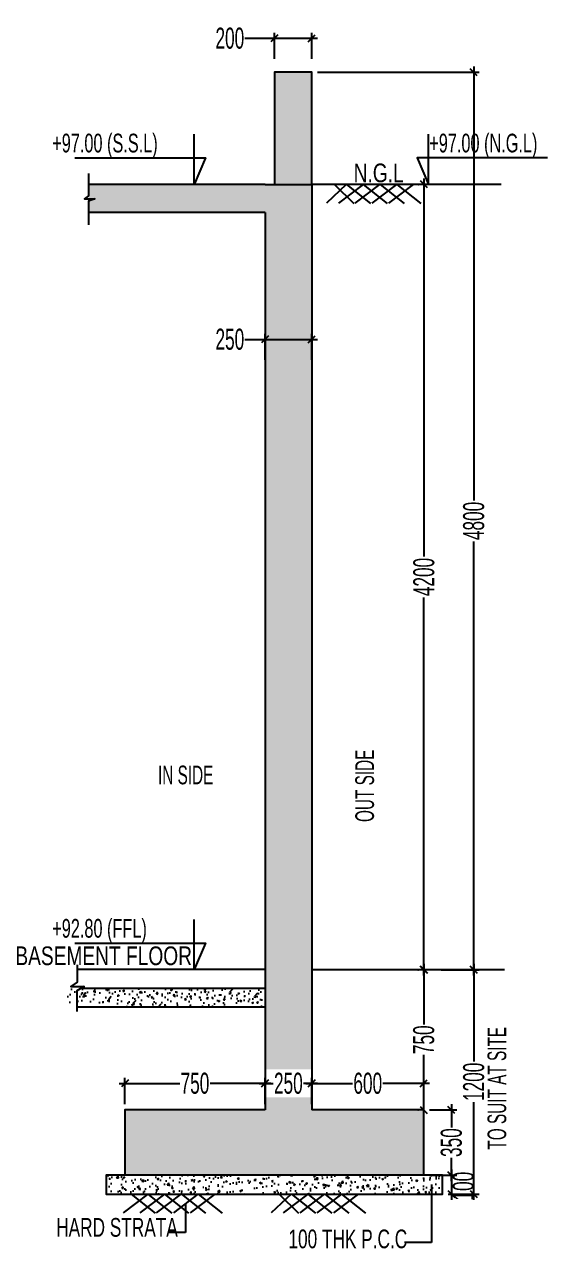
# Model space of a CAD drawing. Extents: x 1878645 to 3043969, y -1160829 to -603973.
# Drawn here: x 2189143 to 2191943, y -722721 to -716174 of the extents above; entities that cross this region are included whole.
import ezdxf

# ---------------------------------------------------------------- set-up
doc = ezdxf.new("R2010")
doc.units = 0
doc.header["$LTSCALE"] = 100
doc.header["$PDMODE"] = 66
doc.linetypes.add('CONTINOUS', pattern=[0])
doc.linetypes.add('CONTINULUS', pattern=[0])
doc.layers.get('Defpoints').update_dxf_attribs({"lineweight": 0})
for name, color, linetype in [('C-HAT', 8, 'Continuous'), ('C-HATCH', 14, 'Continuous'), ('C-RETAINING WALL DETAILS', 4, 'Continuous'), ('C-T6-T7- PCC HATCH', 8, 'CONTINOUS'), ('Dim', 3, 'Continuous'), ('S-DIM', 9, 'Continuous'), ('S-LEVEL MARK', 4, 'Continuous')]:
    doc.layers.add(name, color=color, linetype=linetype)
doc.layers.add('STR-DIM', color=1, linetype='CONTINOUS', lineweight=5)
doc.styles.add('SOBHA', font='swisscl.ttf')
doc.styles.add('sobha.sed', font='swisscl.ttf', dxfattribs={"width": 0.8})
doc.dimstyles.new('S-25 MM', dxfattribs={"dimscale": 25, "dimtxt": 2.5, "dimasz": 1.5, "dimexe": 1.15, "dimexo": 1.25, "dimgap": 0.1, "dimtad": 0, "dimdec": 0, "dimrnd": 0.0005, "dimzin": 0, "dimdsep": 46, "dimtxsty": 'sobha.sed', "dimblk": 'OBLIQUE', "dimcen": 0.09, "dimdle": 1.25, "dimclrd": 8, "dimclre": 8, "dimclrt": 6, "dimadec": 0, "dimazin": 0, "dimtfac": 1, "dimtdec": 0, "dimtofl": 0, "dimtmove": 1, "dimatfit": 3, "dimfxl": 1, "dimtolj": 1, "dimtzin": 0, "dimlwd": -1, "dimlwe": -1, "dimarcsym": 0})

# ---------------------------------------------------------------- blocks, each defined once
blk = doc.blocks.new('_OBLIQUE')
at = {"color": 0, "linetype": 'ByBlock'}
blk.add_line((-0.5, -0.5), (0.5, 0.5), dxfattribs=at)
blk = doc.blocks.new('*D269')
at = {"layer": 'Defpoints', "color": 0, "transparency": 16777216}
for p in [(2191280.4, -721979.9), (2191280.4, -722329.9), (2191428.1, -722329.9)]:
    blk.add_point(p, dxfattribs=at)
at = {"layer": 'Dim', "color": 8, "transparency": 16777216}
for p, q in [((2191311.6, -721979.9), (2191456.8, -721979.9)), ((2191428.1, -721948.6), (2191428.1, -722073.7)), ((2191428.1, -722361.1), (2191428.1, -722236)), ((2191311.6, -722329.9), (2191456.8, -722329.9))]:
    blk.add_line(p, q, dxfattribs=at)
at = {"layer": 'Dim', "color": 8, "transparency": 16777216, "xscale": 37.5, "yscale": 37.5, "zscale": 37.5}
for p, rotation in [((2191428.1, -721979.9), 90), ((2191428.1, -722329.9), 270)]:
    blk.add_blockref('_OBLIQUE', p, dxfattribs=dict(at, rotation=rotation))
at = {"layer": 'Dim', "color": 6, "transparency": 16777216, "insert": (2191428.1, -722154.9), "char_height": 112.5, "attachment_point": 5, "rotation": 90, "style": 'sobha.sed'}
blk.add_mtext('\\A1;350', dxfattribs=at)
blk = doc.blocks.new('*D270')
at = {"layer": 'Defpoints', "color": 0, "transparency": 16777216}
for p in [(2190680.4, -721838), (2190430.4, -721888.7), (2190680.4, -721888.7)]:
    blk.add_point(p, dxfattribs=at)
at = {"layer": 'Dim', "color": 8, "transparency": 16777216}
for p, q in [((2190399.1, -721838), (2190474.3, -721838)), ((2190430.4, -721857.5), (2190430.4, -721809.2)), ((2190711.6, -721838), (2190636.5, -721838)), ((2190680.4, -721857.5), (2190680.4, -721809.2))]:
    blk.add_line(p, q, dxfattribs=at)
at = {"layer": 'Dim', "color": 8, "transparency": 16777216, "xscale": 37.5, "yscale": 37.5, "zscale": 37.5, "rotation": 180}
blk.add_blockref('_OBLIQUE', (2190430.4, -721838), dxfattribs=at)
at = {"layer": 'Dim', "color": 8, "transparency": 16777216, "xscale": 37.5, "yscale": 37.5, "zscale": 37.5}
blk.add_blockref('_OBLIQUE', (2190680.4, -721838), dxfattribs=at)
at = {"layer": 'Dim', "color": 6, "transparency": 16777216, "insert": (2190555.4, -721838), "char_height": 112.5, "attachment_point": 5, "style": 'sobha.sed'}
blk.add_mtext('\\A1;250', dxfattribs=at)
blk = doc.blocks.new('*D271')
at = {"layer": 'Defpoints', "color": 0, "transparency": 16777216}
for p in [(2191380.4, -722329.9), (2191380.4, -722429.9), (2191428.1, -722429.9)]:
    blk.add_point(p, dxfattribs=at)
at = {"layer": 'Dim', "color": 8, "transparency": 16777216}
for p, q in [((2191428.1, -722298.6), (2191428.1, -722461.1)), ((2191411.6, -722329.9), (2191456.8, -722329.9)), ((2191411.6, -722429.9), (2191456.8, -722429.9))]:
    blk.add_line(p, q, dxfattribs=at)
at = {"layer": 'Dim', "color": 8, "transparency": 16777216, "xscale": 37.5, "yscale": 37.5, "zscale": 37.5}
for p, rotation in [((2191428.1, -722329.9), 90), ((2191428.1, -722429.9), 270)]:
    blk.add_blockref('_OBLIQUE', p, dxfattribs=dict(at, rotation=rotation))
at = {"layer": 'Dim', "color": 6, "transparency": 16777216, "insert": (2191491.8, -722387.8), "char_height": 112.5, "attachment_point": 5, "rotation": 90, "style": 'sobha.sed'}
blk.add_mtext('\\A1;100', dxfattribs=at)
blk = doc.blocks.new('*D272')
at = {"layer": 'Defpoints', "color": 0, "transparency": 16777216}
for p in [(2191341.5, -721229.9), (2191547.8, -721229.9), (2191380.4, -722429.9)]:
    blk.add_point(p, dxfattribs=at)
at = {"layer": 'Dim', "color": 8, "transparency": 16777216}
for p, q in [((2191547.8, -721198.6), (2191547.8, -721721.6)), ((2191372.8, -721229.9), (2191576.6, -721229.9)), ((2191547.8, -722461.1), (2191547.8, -721938.1)), ((2191411.6, -722429.9), (2191576.6, -722429.9))]:
    blk.add_line(p, q, dxfattribs=at)
at = {"layer": 'Dim', "color": 8, "transparency": 16777216, "xscale": 37.5, "yscale": 37.5, "zscale": 37.5}
for p, rotation in [((2191547.8, -721229.9), 90), ((2191547.8, -722429.9), 270)]:
    blk.add_blockref('_OBLIQUE', p, dxfattribs=dict(at, rotation=rotation))
at = {"layer": 'Dim', "color": 6, "transparency": 16777216, "insert": (2191547.8, -721829.9), "char_height": 112.5, "attachment_point": 5, "rotation": 90, "style": 'sobha.sed'}
blk.add_mtext('\\A1;1200', dxfattribs=at)
blk = doc.blocks.new('*D273')
at = {"layer": 'Defpoints', "color": 0, "transparency": 16777216}
for p in [(2190680.4, -717858.6), (2190430.4, -717999.7), (2190680.4, -717999.7)]:
    blk.add_point(p, dxfattribs=at)
at = {"layer": 'Dim', "color": 8, "transparency": 16777216}
for p, q in [((2190323.3, -717858.6), (2190430.4, -717858.6)), ((2190399.1, -717858.6), (2190711.6, -717858.6)), ((2190430.4, -717968.4), (2190430.4, -717829.9)), ((2190680.4, -717968.4), (2190680.4, -717829.9))]:
    blk.add_line(p, q, dxfattribs=at)
at = {"layer": 'Dim', "color": 8, "transparency": 16777216, "xscale": 37.5, "yscale": 37.5, "zscale": 37.5, "rotation": 180}
blk.add_blockref('_OBLIQUE', (2190430.4, -717858.6), dxfattribs=at)
at = {"layer": 'Dim', "color": 8, "transparency": 16777216, "xscale": 37.5, "yscale": 37.5, "zscale": 37.5}
blk.add_blockref('_OBLIQUE', (2190680.4, -717858.6), dxfattribs=at)
at = {"layer": 'Dim', "color": 6, "transparency": 16777216, "insert": (2190242.2, -717858.6), "char_height": 112.5, "attachment_point": 5, "style": 'sobha.sed'}
blk.add_mtext('\\A1;250', dxfattribs=at)
blk = doc.blocks.new('*D274')
at = {"layer": 'Defpoints', "color": 0, "transparency": 16777216}
for p in [(2191280.4, -721229.9), (2191280.4, -721229.9), (2191280.4, -721979.9)]:
    blk.add_point(p, dxfattribs=at)
at = {"layer": 'Dim', "color": 8, "transparency": 16777216}
for p, q in [((2191280.4, -721198.6), (2191280.4, -721524)), ((2191249.1, -721229.9), (2191251.6, -721229.9)), ((2191280.4, -722011.1), (2191280.4, -721685.7)), ((2191249.1, -721979.9), (2191251.6, -721979.9))]:
    blk.add_line(p, q, dxfattribs=at)
at = {"layer": 'Dim', "color": 8, "transparency": 16777216, "xscale": 37.5, "yscale": 37.5, "zscale": 37.5}
for p, rotation in [((2191280.4, -721229.9), 90), ((2191280.4, -721979.9), 270)]:
    blk.add_blockref('_OBLIQUE', p, dxfattribs=dict(at, rotation=rotation))
at = {"layer": 'Dim', "color": 6, "transparency": 16777216, "insert": (2191280.4, -721604.9), "char_height": 112.5, "attachment_point": 5, "rotation": 90, "style": 'sobha.sed'}
blk.add_mtext('\\A1;750', dxfattribs=at)
blk = doc.blocks.new('*D275')
at = {"layer": 'Defpoints', "color": 0, "transparency": 16777216}
for p in [(2191280.8, -717029.9), (2191280.8, -717029.9), (2191280.8, -721229.9)]:
    blk.add_point(p, dxfattribs=at)
at = {"layer": 'Dim', "color": 8, "transparency": 16777216}
for p, q in [((2191280.8, -716998.6), (2191280.8, -719020)), ((2191249.6, -717029.9), (2191252.1, -717029.9)), ((2191280.8, -721261.1), (2191280.8, -719239.8)), ((2191249.6, -721229.9), (2191252.1, -721229.9))]:
    blk.add_line(p, q, dxfattribs=at)
at = {"layer": 'Dim', "color": 8, "transparency": 16777216, "xscale": 37.5, "yscale": 37.5, "zscale": 37.5}
for p, rotation in [((2191280.8, -717029.9), 90), ((2191280.8, -721229.9), 270)]:
    blk.add_blockref('_OBLIQUE', p, dxfattribs=dict(at, rotation=rotation))
at = {"layer": 'Dim', "color": 6, "transparency": 16777216, "insert": (2191280.8, -719129.9), "char_height": 112.5, "attachment_point": 5, "rotation": 90, "style": 'sobha.sed'}
blk.add_mtext('\\A1;4200', dxfattribs=at)
blk = doc.blocks.new('*D276')
at = {"layer": 'Defpoints', "color": 0, "transparency": 16777216}
for p in [(2190680.4, -721838), (2190680.4, -721979.9), (2191280.4, -721979.9)]:
    blk.add_point(p, dxfattribs=at)
at = {"layer": 'Dim', "color": 8, "transparency": 16777216}
for p, q in [((2190649.1, -721838), (2190899.1, -721838)), ((2190680.4, -721948.6), (2190680.4, -721809.2)), ((2191311.6, -721838), (2191061.7, -721838)), ((2191280.4, -721948.6), (2191280.4, -721809.2))]:
    blk.add_line(p, q, dxfattribs=at)
at = {"layer": 'Dim', "color": 8, "transparency": 16777216, "xscale": 37.5, "yscale": 37.5, "zscale": 37.5, "rotation": 180}
blk.add_blockref('_OBLIQUE', (2190680.4, -721838), dxfattribs=at)
at = {"layer": 'Dim', "color": 8, "transparency": 16777216, "xscale": 37.5, "yscale": 37.5, "zscale": 37.5}
blk.add_blockref('_OBLIQUE', (2191280.4, -721838), dxfattribs=at)
at = {"layer": 'Dim', "color": 6, "transparency": 16777216, "insert": (2190980.4, -721838), "char_height": 112.5, "attachment_point": 5, "style": 'sobha.sed'}
blk.add_mtext('\\A1;600', dxfattribs=at)
blk = doc.blocks.new('*D277')
at = {"layer": 'Defpoints', "color": 0, "transparency": 16777216}
for p in [(2189680.4, -721838), (2189680.4, -721979.9), (2190430.4, -721979.9)]:
    blk.add_point(p, dxfattribs=at)
at = {"layer": 'Dim', "color": 8, "transparency": 16777216}
for p, q in [((2189649.1, -721838), (2189974.5, -721838)), ((2189680.4, -721948.6), (2189680.4, -721809.2)), ((2190461.6, -721838), (2190136.2, -721838)), ((2190430.4, -721948.6), (2190430.4, -721809.2))]:
    blk.add_line(p, q, dxfattribs=at)
at = {"layer": 'Dim', "color": 8, "transparency": 16777216, "xscale": 37.5, "yscale": 37.5, "zscale": 37.5, "rotation": 180}
blk.add_blockref('_OBLIQUE', (2189680.4, -721838), dxfattribs=at)
at = {"layer": 'Dim', "color": 8, "transparency": 16777216, "xscale": 37.5, "yscale": 37.5, "zscale": 37.5}
blk.add_blockref('_OBLIQUE', (2190430.4, -721838), dxfattribs=at)
at = {"layer": 'Dim', "color": 6, "transparency": 16777216, "insert": (2190055.4, -721838), "char_height": 112.5, "attachment_point": 5, "style": 'sobha.sed'}
blk.add_mtext('\\A1;750', dxfattribs=at)
blk = doc.blocks.new('*D857')
at = {"layer": 'Defpoints', "color": 0, "transparency": 16777216}
for p in [(2190680.4, -716248.3), (2190480.4, -716389.3), (2190680.4, -716389.3)]:
    blk.add_point(p, dxfattribs=at)
at = {"layer": 'Dim', "color": 8, "transparency": 16777216}
for p, q in [((2190480.4, -716358.1), (2190480.4, -716219.5)), ((2190680.4, -716358.1), (2190680.4, -716219.5)), ((2190323.3, -716248.3), (2190480.4, -716248.3)), ((2190449.1, -716248.3), (2190711.6, -716248.3))]:
    blk.add_line(p, q, dxfattribs=at)
at = {"layer": 'Dim', "color": 8, "transparency": 16777216, "xscale": 37.5, "yscale": 37.5, "zscale": 37.5, "rotation": 180}
blk.add_blockref('_OBLIQUE', (2190480.4, -716248.3), dxfattribs=at)
at = {"layer": 'Dim', "color": 8, "transparency": 16777216, "xscale": 37.5, "yscale": 37.5, "zscale": 37.5}
blk.add_blockref('_OBLIQUE', (2190680.4, -716248.3), dxfattribs=at)
at = {"layer": 'Dim', "color": 6, "transparency": 16777216, "insert": (2190242.2, -716248.3), "char_height": 112.5, "attachment_point": 5, "style": 'sobha.sed'}
blk.add_mtext('\\A1;200', dxfattribs=at)
blk = doc.blocks.new('*D858')
at = {"layer": 'Defpoints', "color": 0, "transparency": 16777216}
for p in [(2190680.4, -716429.9), (2191547.8, -716429.9), (2191474.7, -721229.9)]:
    blk.add_point(p, dxfattribs=at)
at = {"layer": 'Dim', "color": 8, "transparency": 16777216}
for p, q in [((2191547.8, -716398.6), (2191547.8, -718720)), ((2190711.6, -716429.9), (2191576.6, -716429.9)), ((2191547.8, -721261.1), (2191547.8, -718939.8)), ((2191505.9, -721229.9), (2191576.6, -721229.9))]:
    blk.add_line(p, q, dxfattribs=at)
at = {"layer": 'Dim', "color": 8, "transparency": 16777216, "xscale": 37.5, "yscale": 37.5, "zscale": 37.5}
for p, rotation in [((2191547.8, -716429.9), 90), ((2191547.8, -721229.9), 270)]:
    blk.add_blockref('_OBLIQUE', p, dxfattribs=dict(at, rotation=rotation))
at = {"layer": 'Dim', "color": 6, "transparency": 16777216, "insert": (2191547.8, -718829.9), "char_height": 112.5, "attachment_point": 5, "rotation": 90, "style": 'sobha.sed'}
blk.add_mtext('\\A1;4800', dxfattribs=at)

msp = doc.modelspace()

# ---------------------------------------------------------------- hatches: boundary and pattern name
at = {"layer": 'C-HAT'}
h = msp.add_hatch(dxfattribs=at)
h.set_pattern_fill('AR-CONC', color=256, scale=0.5, angle=179.157941015)
h.set_pattern_definition([(50.84206, (1902413.92, -648100.04), (91.199619, -6.629973), [9.525, -104.775]), (355.84206, (1902413.92, -648100.04), (-19.02371, 95.259134), [7.62, -83.820292]), (101.293504, (1902421.52, -648100.59), (72.17591, 88.629157), [8.095004, -89.045122]), (47.02626, (1902413.54, -648074.64), (135.833814, -19.02698), [14.2875, -157.1625]), (97.477617, (1902424.86, -648076.23), (116.87114, 125.44417), [12.14251, -133.567804]), (352.02621, (1902413.54, -648074.64), (116.87114, 125.44417), [11.429984, -125.729866]), (21.84206, (1902426.335, -648080.805), (76.550462, -50.013001), [9.525, -104.775]), (326.84206, (1902426.34, -648080.805), (29.544248, 92.538164), [7.62, -83.82]), (72.293504, (1902432.715, -648084.97), (106.09471, 42.525163), [8.095004, -89.04497]), (38.342059, (1902413.917, -648100.04), (0.922817, 42.295649), [0, -82.804, 0, -85.09, 0, -84.1375]), (8.342059, (1902413.917, -648100.04), (32.670088, 50.5758746), [0, -48.514, 0, -80.899, 0, -32.0675]), (328.342059, (1902385.6, -648100.456), (67.8300714, -1.8677313), [0, -31.75, 0, -99.06, 0, -131.445]), (318.34206, (1902372.9, -648100.64), (73.869756, 13.800339), [0, -41.275, 0, -65.786, 0, -93.345])])
h.paths.add_polyline_path([(2191380.39465, -722329.85502), (2191380.39465, -722429.85502), (2189580.39465, -722429.85502), (2189580.39465, -722329.85502)])
at = {"layer": 'C-HATCH', "linetype": 'ByBlock'}
h = msp.add_hatch(dxfattribs=at)
h.set_pattern_fill('AR-CONC', color=8, scale=12.5, angle=180)
h.set_pattern_definition([(50, (-14338108.286, 19776479.81), (89.65752283, -7.84401687), [9.375, -103.125]), (355, (-14338108.29, 19776479.81), (-17.3439167, 94.0240167), [7.5, -82.5]), (100.45144446, (-14338100.81, 19776479.15), (72.31360584, 86.17999887), [7.967524, -87.642764]), (46.1842, (-14338108.29, 19776504.81), (133.40516633, -20.6899101), [14.0625, -154.6875]), (96.6356355, (-14338097.17, 19776503.08), (116.8327432, 121.7648251), [11.95129275, -131.46422]), (351.184164, (-14338108.29, 19776504.81), (116.8327431, 121.764825), [11.25, -123.7500001]), (21, (-14338095.786, 19776498.56), (74.61338151, -50.32736133), [9.375, -103.125]), (326, (-14338095.79, 19776498.56), (30.4144165, 90.64375563), [7.5, -82.5]), (71.45144474, (-14338089.57, 19776494.36), (105.0277971, 40.3163941), [7.96752375, -87.642764]), (37.5, (-14338108.286, 19776479.807), (1.519981915, 41.61173173), [0, -81.5, 0, -83.75, 0, -82.8125]), (7.5, (-14338108.286, 19776479.807), (32.88369218, 49.301463985), [0, -47.75, 0, -79.625, 0, -31.5625]), (327.5, (-14338136.16, 19776479.807), (66.72780452, -2.819358967), [0, -31.25, 0, -97.5, 0, -129.375]), (317.5, (-14338148.66, 19776479.81), (72.89827117, 12.51312279), [0, -40.625, 0, -64.75, 0, -91.875])])
h.paths.add_polyline_path([(2189373.6657, -721404.85502), (2189630.39465, -721404.85502), (2189630.39465, -721429.85502), (2190430.39465, -721429.85502), (2190430.39465, -721329.85502), (2189396.38035, -721329.85502), (2189373.6657, -721343.157)])
at = {"layer": 'Dim', "transparency": 33554546}
msp.add_hatch(color=8, dxfattribs=at).paths.add_polyline_path([(2190480.39465, -717029.85502), (2190680.39465, -717029.85502), (2190680.39465, -716429.85502), (2190480.39465, -716429.85502)])
h = msp.add_hatch(color=8, dxfattribs=at)
h.paths.add_polyline_path([(2190430.39465, -717179.85502), (2190430.39465, -721979.85502), (2189680.39465, -721979.85502), (2189680.39465, -722329.85502), (2191280.39465, -722329.85502), (2191280.39465, -721979.85502), (2190680.39465, -721979.85502), (2190680.39465, -717129.85502), (2190680.39465, -717029.85502), (2189485.93968, -717031.18727), (2189485.93968, -717090.51199), (2189485.93968, -717106.91304), (2189485.93968, -717120.23894), (2189485.93968, -717179.85502)])
h.paths.add_polyline_path([(2190427.53751, -721762.99817), (2190427.53751, -721912.99817), (2190683.2518, -721912.99817), (2190683.2518, -721762.99817)])

# ---------------------------------------------------------------- linework, layer by layer
at = {"layer": 'C-RETAINING WALL DETAILS', "color": 2}
for p, q in [((2190430.39465, -717029.85502), (2189485.93968, -717029.85502)), ((2190430.39465, -717029.85502), (2189485.93968, -717029.85502)), ((2190430.39465, -717029.85502), (2190680.39465, -717029.85502)), ((2190680.39465, -717029.85502), (2190680.39465, -721979.85502)), ((2190430.39465, -717179.85502), (2189485.93968, -717179.85502)), ((2190430.39465, -717179.85502), (2190430.39465, -721979.85502)), ((2190430.39465, -721229.85502), (2189425.59977, -721229.85502)), ((2190430.39465, -721329.85502), (2189446.38035, -721329.85502)), ((2190430.39465, -721429.85502), (2189423.6657, -721429.85502)), ((2190430.39465, -721979.85502), (2189680.39465, -721979.85502))]:
    msp.add_line(p, q, dxfattribs=at)
for points in [[(2190680.39465, -717029.85502), (2190680.39465, -716429.85502), (2190480.39465, -716429.85502), (2190480.39465, -717029.85502)], [(2189425.59977, -721204.28133), (2189425.59977, -721297.28486), (2189390.90077, -721319.28376), (2189463.28022, -721319.28376), (2189423.6657, -721343.157), (2189423.6657, -721453.69275)], [(2190430.39465, -721979.85502), (2189680.39465, -721979.85502), (2189680.39465, -722329.85502)], [(2191280.39465, -722329.85502), (2191280.39465, -721979.85502), (2190680.39465, -721979.85502)]]:
    msp.add_lwpolyline(points, dxfattribs=at)
msp.add_lwpolyline([(2191380.39465, -722329.85502), (2189580.39465, -722329.85502), (2189580.39465, -722429.85502), (2191380.39465, -722429.85502)], close=True, dxfattribs=at)
at = {"layer": 'C-T6-T7- PCC HATCH', "color": 8, "linetype": 'CONTINULUS'}
for p, q in [((2191695.00017, -717029.85502), (2190680.39465, -717029.85502)), ((2190865.35825, -717029.85502), (2190758.72764, -717129.98172)), ((2190802.19024, -717029.85502), (2190905.82135, -717132.51111)), ((2190955.00022, -717029.85502), (2190823.36962, -717129.98172)), ((2190866.83222, -717029.85502), (2190995.46332, -717132.51111)), ((2191043.1359, -717029.85502), (2190911.5053, -717129.98172)), ((2190954.9679, -717029.85502), (2191083.599, -717132.51111)), ((2191134.28418, -717029.85502), (2191002.65357, -717129.98172)), ((2191046.11617, -717029.85502), (2191174.74728, -717132.51111)), ((2191223.92616, -717029.85502), (2191092.29555, -717129.98172)), ((2191135.75815, -717029.85502), (2191264.38926, -717132.51111)), ((2190680.39465, -721229.85502), (2191712.05029, -721229.85502)), ((2189802.44745, -722429.85502), (2189670.81684, -722529.98172)), ((2189714.27944, -722429.85502), (2189842.91055, -722532.51111)), ((2189892.08943, -722429.85502), (2189760.45882, -722529.98172)), ((2189803.92142, -722429.85502), (2189932.55253, -722532.51111)), ((2189980.22511, -722429.85502), (2189848.5945, -722529.98172)), ((2189892.0571, -722429.85502), (2190020.68821, -722532.51111)), ((2190071.37339, -722429.85502), (2189939.74278, -722529.98172)), ((2189983.20538, -722429.85502), (2190111.83649, -722532.51111)), ((2190161.01537, -722429.85502), (2190029.38476, -722529.98172)), ((2190072.84736, -722429.85502), (2190201.47847, -722532.51111)), ((2190570.08675, -722429.85502), (2190463.45615, -722529.98172)), ((2190506.91875, -722429.85502), (2190610.54985, -722532.51111)), ((2190659.72873, -722429.85502), (2190528.09812, -722529.98172)), ((2190571.56072, -722429.85502), (2190700.19183, -722532.51111)), ((2190747.86441, -722429.85502), (2190616.2338, -722529.98172)), ((2190659.6964, -722429.85502), (2190788.32751, -722532.51111)), ((2190839.01269, -722429.85502), (2190707.38208, -722529.98172)), ((2190750.84468, -722429.85502), (2190879.47579, -722532.51111)), ((2190928.65467, -722429.85502), (2190797.02406, -722529.98172)), ((2190840.48666, -722429.85502), (2190969.11777, -722532.51111))]:
    msp.add_line(p, q, dxfattribs=at)
at = {"layer": 'S-DIM', "linetype": 'Continuous'}
msp.add_lwpolyline([(2189485.93968, -716971.86255), (2189485.93968, -717090.51199), (2189464.39802, -717106.91304), (2189518.76507, -717106.91304), (2189485.93968, -717120.23894), (2189485.93968, -717245.97829)], dxfattribs=at)
at = {"layer": 'S-LEVEL MARK', "color": 1, "linetype": 'CONTINULUS'}
for points in [[(2189413.11383, -716887.72948), (2190111.62964, -716887.72948), (2190050.53667, -717029.85502), (2190050.53667, -716761.20996)], [(2191942.73045, -716887.72948), (2191244.21464, -716887.72948), (2191305.30761, -717029.85502), (2191305.30761, -716761.20996)], [(2189413.11383, -721087.72948), (2190111.62964, -721087.72948), (2190050.53667, -721229.85502), (2190050.53667, -720961.20996)]]:
    msp.add_lwpolyline(points, dxfattribs=at)

# ---------------------------------------------------------------- texts
at = {"layer": 'Dim', "color": 6, "style": 'sobha.sed'}
for s, p in [('N.G.L', (2190904.84712, -717018.24811)), ('BASEMENT FLOOR', (2189094.08049, -721205.66063))]:
    msp.add_text(s, height=100, dxfattribs=at).set_placement(p)
at = {"layer": 'Dim', "color": 6, "style": 'sobha.sed', "width": 0.9}
for s, p in [('HARD STRATA', (2189312.76346, -722658.16956)), ('100 THK P.C.C ', (2190555.83261, -722719.95108))]:
    msp.add_text(s, height=100, dxfattribs=at).set_placement(p)
at = {"layer": 'Dim', "color": 6, "insert": (2190964.46777, -720246.44872), "char_height": 100, "width": 3358.1194209, "attachment_point": 5, "rotation": 90, "style": 'sobha.sed'}
msp.add_mtext('\\A1;OUT SIDE', dxfattribs=at)
at = {"layer": 'Dim', "color": 6, "insert": (2190005.8072, -720189.07726), "char_height": 100, "width": 3358.1194209, "attachment_point": 5, "style": 'sobha.sed'}
msp.add_mtext('\\A1;IN SIDE', dxfattribs=at)
at = {"layer": 'Dim', "color": 6, "insert": (2191672.34505, -721864.09456), "char_height": 100, "attachment_point": 5, "rotation": 90, "style": 'sobha.sed'}
msp.add_mtext('TO SUIT AT SITE', dxfattribs=at)
at = {"layer": 'STR-DIM', "color": 30, "style": 'SOBHA', "width": 0.85}
for s, p in [('+97.00 (S.S.L)', (2189291.63345, -716858.70318)), ('+97.00 (N.G.L)', (2191309.73464, -716858.70318)), ('+92.80 (FFL)', (2189291.63345, -721058.70318))]:
    msp.add_text(s, height=100, dxfattribs=at).set_placement(p)

# ---------------------------------------------------------------- dimensions: what is measured, and where the dimension line sits
at = {"layer": 'Dim'}
for base, p1, p2, angle, override, picture, middle in [((2190680.39465, -716248.28607), (2190480.39465, -716389.34752), (2190680.39465, -716389.34752), 180, {"dimtxt": 4.5, "dimblk": 'OBLIQUE'}, '*D857', (2190242.20349, -716248.28607)), ((2190680.39465, -717858.60695), (2190430.39465, -717999.66839), (2190680.39465, -717999.66839), 180, {"dimtxt": 4.5, "dimblk": 'OBLIQUE'}, '*D273', (2190242.20349, -717858.60695)), ((2191428.07502, -722429.85502), (2191380.39465, -722329.85502), (2191380.39465, -722429.85502), 90, {"dimtxt": 4.5}, '*D271', (2191491.82502, -722387.82056))]:
    dim = msp.add_linear_dim(base=base, p1=p1, p2=p2, angle=angle, dimstyle='S-25 MM', override=override, dxfattribs=at)
    dim.commit()
    dim.dimension.update_dxf_attribs({"geometry": picture, "text_midpoint": middle, "dimtype": 160})
for base, p1, p2, angle, override, picture, middle in [((2191547.8405, -716429.85502), (2191474.67535, -721229.85502), (2190680.39465, -716429.85502), 90, {"dimtxt": 4.5, "dimtxsty": 'sobha.sed'}, '*D858', (2191547.8405, -718829.85502)), ((2191280.8169, -717029.85502), (2191280.8169, -721229.85502), (2191280.8169, -717029.85502), 90, {"dimtxt": 4.5, "dimblk": 'OBLIQUE'}, '*D275', (2191280.8169, -719129.85502)), ((2191280.39465, -721229.85502), (2191280.39465, -721979.85502), (2191280.39465, -721229.85502), 90, {"dimtxt": 4.5, "dimblk": 'OBLIQUE'}, '*D274', (2191280.39465, -721604.85502)), ((2191547.8405, -721229.85502), (2191380.39465, -722429.85502), (2191341.51021, -721229.85502), 90, {"dimtxt": 4.5, "dimblk": 'OBLIQUE'}, '*D272', (2191547.8405, -721829.85502)), ((2189680.39465, -721837.99817), (2190430.39465, -721979.85502), (2189680.39465, -721979.85502), 180, {"dimtxt": 4.5, "dimblk": 'OBLIQUE'}, '*D277', (2190055.39465, -721837.99817)), ((2190680.39465, -721837.99817), (2190430.39465, -721888.72073), (2190680.39465, -721888.72073), 180, {"dimtxt": 4.5, "dimblk": 'OBLIQUE'}, '*D270', (2190555.39465, -721837.99817)), ((2190680.39465, -721837.99817), (2191280.39465, -721979.85502), (2190680.39465, -721979.85502), 180, {"dimtxt": 4.5, "dimblk": 'OBLIQUE'}, '*D276', (2190980.39465, -721837.99817)), ((2191428.07502, -722329.85502), (2191280.39465, -721979.85502), (2191280.39465, -722329.85502), 90, {"dimtxt": 4.5, "dimblk": 'OBLIQUE'}, '*D269', (2191428.07502, -722154.85502))]:
    dim = msp.add_linear_dim(base=base, p1=p1, p2=p2, angle=angle, dimstyle='S-25 MM', override=override, dxfattribs=at)
    dim.commit()
    dim.dimension.update_dxf_attribs({"geometry": picture, "text_midpoint": middle})

# ---------------------------------------------------------------- leaders
for points in [[(2191321.39059, -722378.53553), (2191321.39059, -722688.8222), (2191176.59014, -722688.8222)], [(2190005.55808, -722479.91837), (2190005.55808, -722635.70505), (2189909.74602, -722635.70505)]]:
    msp.add_leader(points, dimstyle='S-25 MM', dxfattribs=at)

doc.saveas('drawing.dxf')
